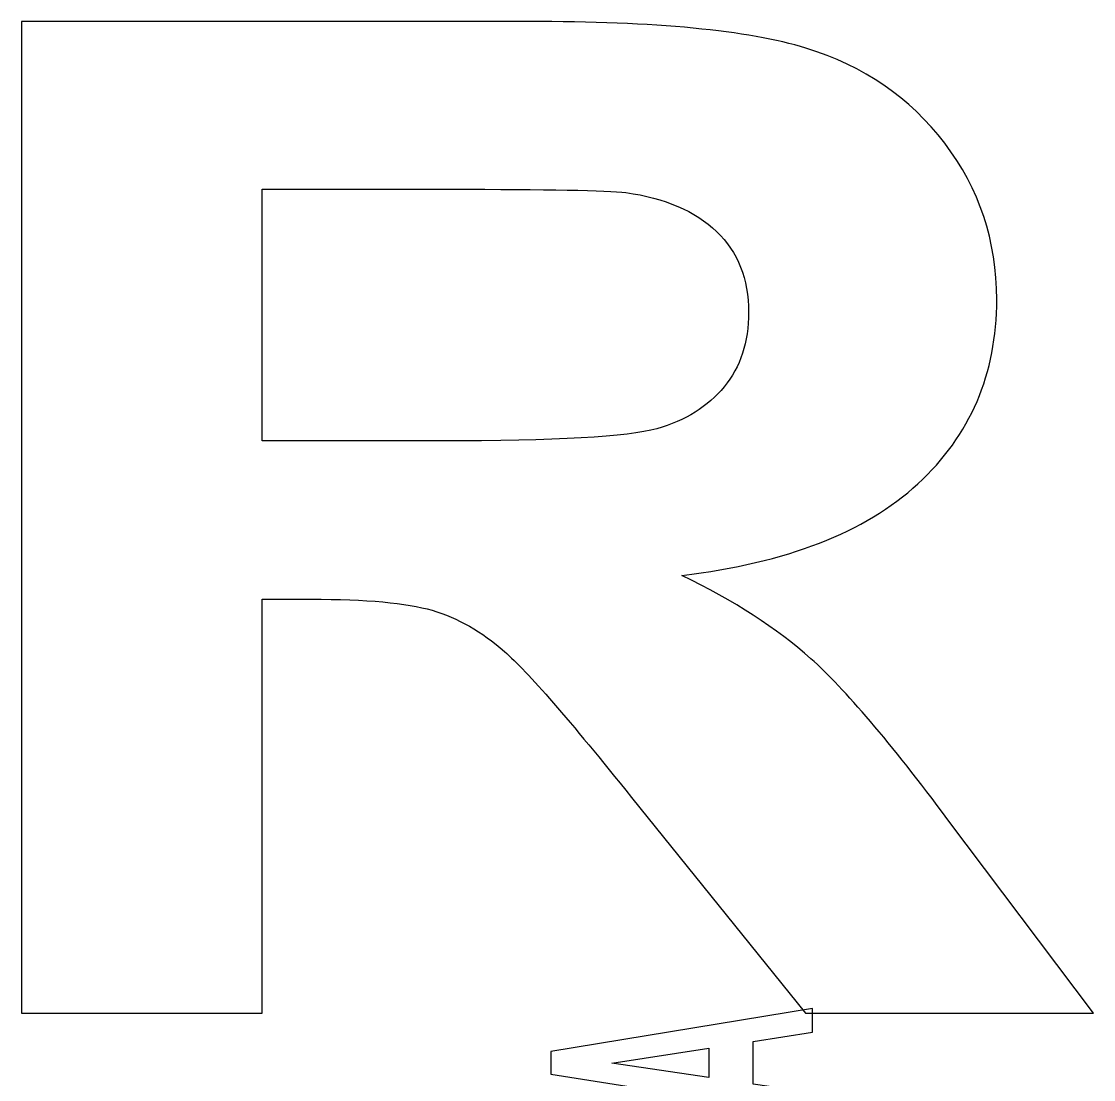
# Model space of a CAD drawing. Header units: centimetres. Extents: x -12.1 to 12.1, y -5 to 6.2.
# Drawn here: x -0.114 to 1.175, y 4.036 to 5.308 of the extents above; entities that cross this region are included whole.
import ezdxf

# ---------------------------------------------------------------- set-up
doc = ezdxf.new("R2010")
doc.units = ezdxf.units.CM
doc.header["$MEASUREMENT"] = 0
doc.layers.add('Layer 1', color=7, linetype='Continuous')

msp = doc.modelspace()

# ---------------------------------------------------------------- linework, layer by layer
at = {"layer": 'Layer 1', "color": 250}
for points, knots in [([(-0.11373, 4.11619), (-0.11373, 4.11619), (-0.11373, 5.30788), (-0.11373, 5.30788), (-0.11373, 5.30788), (-0.11373, 5.30788), (0.49551, 5.30788), (0.49551, 5.30788), (0.49551, 5.30788), (0.64871, 5.30788), (0.76006, 5.29716), (0.82948, 5.27576), (0.82948, 5.27576), (0.8989, 5.25436), (0.95449, 5.2163), (0.99622, 5.16159), (0.99622, 5.16159), (1.03791, 5.10685), (1.05882, 5.04424), (1.05882, 4.97377), (1.05882, 4.97377), (1.05882, 4.88437), (1.02717, 4.81053), (0.96398, 4.75226), (0.96398, 4.75226), (0.90074, 4.69402), (0.80618, 4.65731), (0.68037, 4.64214), (0.68037, 4.64214), (0.74294, 4.61179), (0.79457, 4.57846), (0.83534, 4.54215), (0.83534, 4.54215), (0.87607, 4.50583), (0.93099, 4.44136), (1.00012, 4.34868), (1.00012, 4.34868), (1.00012, 4.34868), (1.17521, 4.11619), (1.17521, 4.11619), (1.17521, 4.11619), (1.17521, 4.11619), (0.82899, 4.11619), (0.82899, 4.11619), (0.82899, 4.11619), (0.82899, 4.11619), (0.61971, 4.37553), (0.61971, 4.37553), (0.61971, 4.37553), (0.54539, 4.46818), (0.49452, 4.52654), (0.46715, 4.55067), (0.46715, 4.55067), (0.43978, 4.57478), (0.41075, 4.59132), (0.38015, 4.60029), (0.38015, 4.60029), (0.34949, 4.6092), (0.30091, 4.61368), (0.23441, 4.61368), (0.23441, 4.61368), (0.23441, 4.61368), (0.17571, 4.61368), (0.17571, 4.61368), (0.17571, 4.61368), (0.17571, 4.61368), (0.17571, 4.11619), (0.17571, 4.11619), (0.17571, 4.11619), (0.17571, 4.11619), (-0.11373, 4.11619), (-0.11373, 4.11619)], [0, 0, 0, 0, 0.0526316, 0.0526316, 0.0526316, 0.0526316, 0.1052632, 0.1052632, 0.1052632, 0.1052632, 0.1578947, 0.1578947, 0.1578947, 0.1578947, 0.2105263, 0.2105263, 0.2105263, 0.2105263, 0.2631579, 0.2631579, 0.2631579, 0.2631579, 0.3157895, 0.3157895, 0.3157895, 0.3157895, 0.3684211, 0.3684211, 0.3684211, 0.3684211, 0.4210526, 0.4210526, 0.4210526, 0.4210526, 0.4736842, 0.4736842, 0.4736842, 0.4736842, 0.5263158, 0.5263158, 0.5263158, 0.5263158, 0.5789474, 0.5789474, 0.5789474, 0.5789474, 0.6315789, 0.6315789, 0.6315789, 0.6315789, 0.6842105, 0.6842105, 0.6842105, 0.6842105, 0.7368421, 0.7368421, 0.7368421, 0.7368421, 0.7894737, 0.7894737, 0.7894737, 0.7894737, 0.8421053, 0.8421053, 0.8421053, 0.8421053, 0.8947368, 0.8947368, 0.8947368, 0.8947368, 1, 1, 1, 1]), ([(0.17571, 4.80389), (0.17571, 4.80389), (0.38993, 4.80389), (0.38993, 4.80389), (0.38993, 4.80389), (0.52875, 4.80389), (0.61546, 4.80878), (0.65002, 4.81854), (0.65002, 4.81854), (0.68458, 4.82829), (0.71167, 4.84506), (0.73124, 4.86891), (0.73124, 4.86891), (0.75074, 4.89276), (0.76056, 4.92258), (0.76056, 4.95834), (0.76056, 4.95834), (0.76056, 4.99844), (0.74765, 5.03082), (0.72192, 5.0555), (0.72192, 5.0555), (0.69615, 5.08014), (0.6598, 5.09572), (0.61284, 5.10222), (0.61284, 5.10222), (0.5894, 5.10492), (0.51901, 5.10629), (0.40161, 5.10629), (0.40161, 5.10629), (0.40161, 5.10629), (0.17571, 5.10629), (0.17571, 5.10629), (0.17571, 5.10629), (0.17571, 5.10629), (0.17571, 4.80389), (0.17571, 4.80389)], [0, 0, 0, 0, 0.1, 0.1, 0.1, 0.1, 0.2, 0.2, 0.2, 0.2, 0.3, 0.3, 0.3, 0.3, 0.4, 0.4, 0.4, 0.4, 0.5, 0.5, 0.5, 0.5, 0.6, 0.6, 0.6, 0.6, 0.7, 0.7, 0.7, 0.7, 0.8, 0.8, 0.8, 0.8, 1, 1, 1, 1]), ([(0.83725, 4.12164), (0.83725, 4.12164), (0.83725, 4.09351), (0.83725, 4.09351), (0.83725, 4.09351), (0.83725, 4.09351), (0.76585, 4.0823), (0.76585, 4.0823), (0.76585, 4.0823), (0.76585, 4.0823), (0.76585, 4.03105), (0.76585, 4.03105), (0.76585, 4.03105), (0.76585, 4.03105), (0.83725, 4.02047), (0.83725, 4.02047), (0.83725, 4.02047), (0.83725, 4.02047), (0.83725, 3.99304), (0.83725, 3.99304), (0.83725, 3.99304), (0.83725, 3.99304), (0.5228, 4.04298), (0.5228, 4.04298), (0.5228, 4.04298), (0.5228, 4.04298), (0.5228, 4.07033), (0.5228, 4.07033), (0.5228, 4.07033), (0.5228, 4.07033), (0.83725, 4.12164), (0.83725, 4.12164)], [0, 0, 0, 0, 0.1111111, 0.1111111, 0.1111111, 0.1111111, 0.2222222, 0.2222222, 0.2222222, 0.2222222, 0.3333333, 0.3333333, 0.3333333, 0.3333333, 0.4444444, 0.4444444, 0.4444444, 0.4444444, 0.5555556, 0.5555556, 0.5555556, 0.5555556, 0.6666667, 0.6666667, 0.6666667, 0.6666667, 0.7777778, 0.7777778, 0.7777778, 0.7777778, 1, 1, 1, 1]), ([(0.71286, 4.07399), (0.71286, 4.07399), (0.59618, 4.05632), (0.59618, 4.05632), (0.59618, 4.05632), (0.59618, 4.05632), (0.71286, 4.03903), (0.71286, 4.03903), (0.71286, 4.03903), (0.71286, 4.03903), (0.71286, 4.07399), (0.71286, 4.07399)], [0, 0, 0, 0, 0.25, 0.25, 0.25, 0.25, 0.5, 0.5, 0.5, 0.5, 1, 1, 1, 1])]:
    msp.add_open_spline(points, degree=3, knots=knots, dxfattribs=at)

doc.saveas('drawing.dxf')
